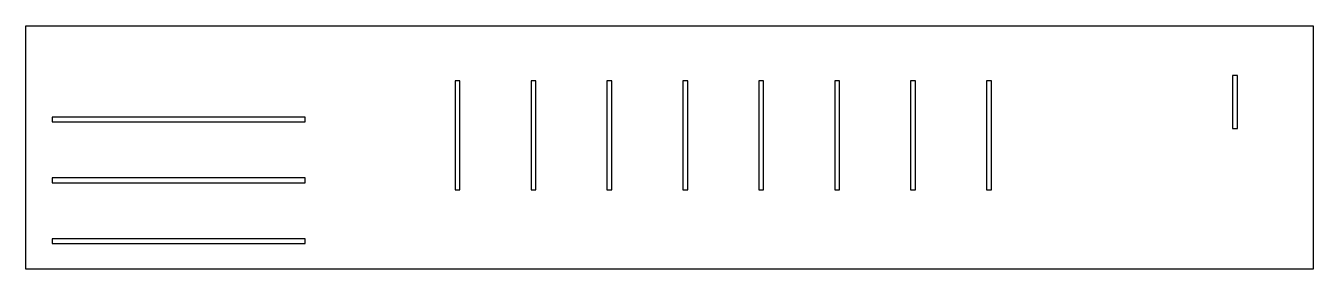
# Model space of a CAD drawing. Header units: millimetres. Extents: x -137 to 287, y -44 to 36.
import ezdxf

# ---------------------------------------------------------------- set-up
doc = ezdxf.new("R2010")
doc.units = ezdxf.units.MM
doc.layers.get('0').update_dxf_attribs({"linetype": 'CONTINUOUS'})

msp = doc.modelspace()

# ---------------------------------------------------------------- linework, layer by layer
for points in [[(-137.2, 36), (286.8, 36), (286.8, -44), (-137.2, -44)], [(5.8, 17.93), (4.2, 17.93), (4.2, -17.93), (5.8, -17.93)], [(30.8, 17.93), (29.2, 17.93), (29.2, -17.93), (30.8, -17.93)], [(55.8, 17.93), (54.2, 17.93), (54.2, -17.93), (55.8, -17.93)], [(80.8, 17.93), (79.2, 17.93), (79.2, -17.93), (80.8, -17.93)], [(105.8, 17.93), (104.2, 17.93), (104.2, -17.93), (105.8, -17.93)], [(130.8, 17.93), (129.2, 17.93), (129.2, -17.93), (130.8, -17.93)], [(155.8, 17.93), (154.2, 17.93), (154.2, -17.93), (155.8, -17.93)], [(180.8, 17.93), (179.2, 17.93), (179.2, -17.93), (180.8, -17.93)], [(261.8, 19.71), (260.2, 19.71), (260.2, 2.29), (261.8, 2.29)], [(-128.5, 6.01), (-128.5, 4.41), (-45.16, 4.41), (-45.16, 6.01)], [(-128.5, -13.99), (-128.5, -15.59), (-45.16, -15.59), (-45.16, -13.99)], [(-128.5, -33.99), (-128.5, -35.59), (-45.16, -35.59), (-45.16, -33.99)]]:
    msp.add_lwpolyline(points, close=True)

doc.saveas('drawing.dxf')
